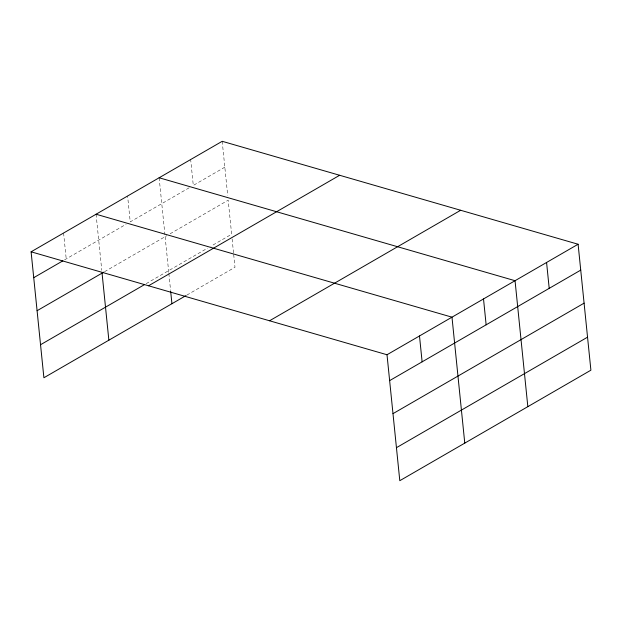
<?xml version="1.0" encoding="UTF-8"?>
<svg xmlns="http://www.w3.org/2000/svg" width="622" height="622" viewBox="0 0 622 622"><rect width="100%" height="100%" fill="white"/><g stroke="black" fill="none" stroke-linecap="round" stroke-linejoin="round"><path stroke-width="0.47" stroke-dasharray="3.11 2.33" d="M64.548 259.864L126.087 224.278M189.15 187.813L130.231 221.883L127.603 196M224.83 167.178L193.294 185.41L190.666 159.535M104.543 271.697L166.782 235.715M170.101 233.794L228.181 200.206L231.641 234.23L210.897 246.226M146.17 283.655L207.577 248.147M186.864 295.085L234.992 267.25L233.654 254.04M222.202 141.303L227.699 195.487M232.115 238.949L233.553 253.1M159.139 177.768L164.931 234.782M165.118 236.671L168.764 272.584M168.865 273.524L170.591 290.513M96.076 214.232L101.767 270.306M63.584 233.017L66.212 258.9"/><path stroke-width="0.93" d="M186.032 295.567L43.898 377.756L31.1 251.809L222.202 141.303L578.102 244.244L590.9 370.191L399.798 480.697L387.008 354.75L578.102 244.244M33.728 277.684L62.884 260.828M37.087 310.712L103.719 272.179M40.539 344.736L144.514 284.612M148.549 285.778L339.651 175.272M269.559 320.773L460.653 210.267M389.636 380.625L580.738 270.119M392.987 413.653L584.089 303.147M396.447 447.677L587.549 337.171M159.139 177.768L515.047 280.709L527.837 406.664M96.076 214.232L451.984 317.173L464.774 443.128M31.1 251.809L387.008 354.75M546.575 262.476L549.203 288.351M483.512 298.941L486.14 324.824M419.492 335.958L422.12 361.841M170.685 291.454L171.929 303.723M102.055 273.136L108.866 340.187"/></g></svg>
